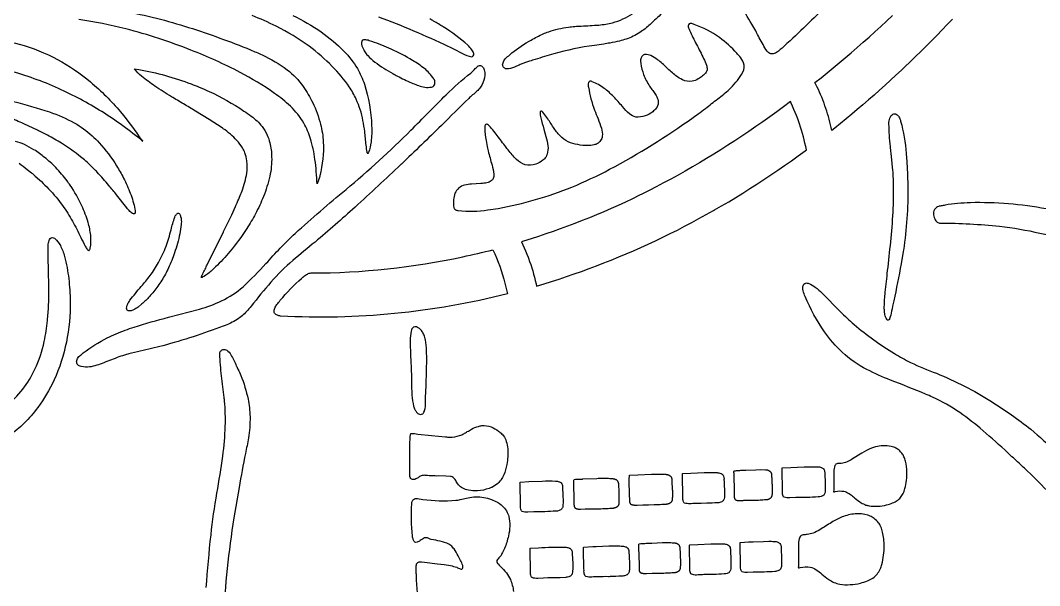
# Model space of a CAD drawing. Header units: millimetres. Extents: x 0 to 1000, y 0 to 780.
# Drawn here: x 430.3 to 666.1, y 267.4 to 398.1 of the extents above; entities that cross this region are included whole.
import ezdxf

# ---------------------------------------------------------------- set-up
doc = ezdxf.new("R2010")
doc.units = ezdxf.units.MM
doc.layers.add('Default', color=70, linetype='Continuous')

msp = doc.modelspace()

# ---------------------------------------------------------------- linework, layer by layer
at = {"layer": 'Default'}
for points in [[(618.17, 402.92, -0.007875), (608.38, 393.38, 0.038481), (606.87, 392.04, -0.047153), (605.23, 390.69, -0.144642), (604.11, 390.35, -0.168349), (603.25, 390.73, -0.042889), (603.02, 390.98, -0.024719), (601.23, 394.06, 0.008928), (600.39, 395.65, 0.020461), (599.51, 397.21, 0.005523), (596.62, 401.98, -0.022706)], [(454.19, 400.25, -0.030671), (469.22, 396.47, -0.020089), (483.53, 391.27, -0.011209), (486.22, 390.12, -0.048326), (492.02, 386.68, -0.071613), (495.72, 382.82, -0.045341), (497.92, 379.05, -0.048114), (499.74, 374.09, -0.047509), (500.38, 369.97, -0.074868), (499.57, 362.17, -0.040177), (499.06, 360.55), (498.94, 360.28, 0.023241), (498.45, 365.95, 0.03935), (497.43, 370.72, 0.05633), (495.86, 374.32, 0.071377), (492.77, 378.22, 0.040391), (489.1, 381.22, 0.034754), (481.11, 386.07, 0.026425), (469.77, 391.22, 0.031671), (454.68, 396.13, 0.022847), (443.86, 398.3, 0.010206)], [(493.33, 399.24, -0.037265), (499.89, 395.42, -0.043904), (505.16, 390.97, -0.061611), (508.25, 386.93, -0.047469), (509.88, 383.36, -0.068975), (511.56, 373.7, -0.040136), (511.42, 369.97, -0.05924), (510.82, 367.54, -0.019094), (510.76, 367.35, -0.252107), (510.64, 367.25, -0.220782), (510.54, 367.47, 0.031013), (510.52, 367.59, -0.022596), (510.12, 370.87, 0.001456), (509.96, 372.38, 0.018114), (509.55, 374.94, 0.058404), (507.98, 379.87, 0.045273), (506.38, 382.72, 0.044465), (502.45, 387.46, 0.036296), (497.07, 392.12, 0.043144), (489.48, 396.74, 0.022051), (483.93, 399.2, 0.0155)], [(513.16, 398.93, -0.021643), (529.22, 392.11, -0.019849), (530.49, 391.5), (532.55, 390.41, 0.064668), (534.68, 389.68, 0.143329), (535.08, 389.89, 0.210112), (535.18, 390.32, 0.114816), (534.73, 391.26, 0.057094), (533.77, 392.37, 0.044746), (528.14, 396.57, 0.007491), (525.89, 397.94, -0.020094), (525.05, 398.42, 0.03303)], [(578.76, 399.74, 0.00114), (575.98, 397.16, -0.043337), (573.6, 395.29, -0.063895), (570.46, 393.76, -0.026927), (568.89, 393.32, -0.013729), (566.66, 392.86, -0.023024), (565.24, 392.62, -0.014014), (563.1, 392.3, 0.039287), (553.7, 390.32, 0.008103), (549.39, 389.06, 0.023016), (548.11, 388.64, 0.013825), (547.16, 388.33), (545.93, 387.86, 0.015571), (545.04, 387.47, -0.053106), (543.25, 386.86, -0.139879), (542.34, 387.01, -0.158957), (541.93, 387.48, -0.05319), (541.84, 387.78, -0.099428), (542.14, 388.71, -0.091213), (543.01, 389.71, 0.026777), (544.01, 390.56, -0.040122), (548.44, 393.55, -0.026029), (551.26, 394.97, -0.03133), (552.51, 395.46, -0.050547), (557.08, 396.53, -0.015725), (558.55, 396.69, -0.024382), (559.28, 396.75, -0.032088), (560.02, 396.79, 0.007423), (564.12, 397.02, 0.038045), (567.29, 397.55, 0.066575), (571.92, 399.58, 0.029394)], [(420.21, 381.17, -0.0364), (437.03, 376.92, -0.044063), (442.78, 374.39, -0.055608), (446.88, 371.43, -0.02096), (448.53, 369.79, -0.045707), (452.57, 364.43, -0.019126), (454.16, 361.64, -0.025512), (455.73, 358.11, -0.038666), (456.81, 354.41, -0.01763), (456.89, 353.87, -0.143225), (456.81, 353.47, -0.219198), (456.66, 353.34, -0.166312), (456.49, 353.35, -0.096294), (455.64, 353.93, -0.056319), (454.91, 354.78), (452.57, 357.72, 0.013165), (450.8, 359.9, 0.015177), (448.06, 363.01, 0.027983), (447.7, 363.39, 0.019172), (445.14, 365.81, 0.036069), (439.8, 369.68, 0.01633), (436.59, 371.53, 0.010743), (434.72, 372.47, 0.028177), (434.27, 372.69), (431.1, 374.18, 0.001327), (427.66, 375.67, 0.025211)], [(429.99, 365.08, -0.01056), (431.9, 363.62), (432.84, 362.87, -0.036746), (433.07, 362.67), (433.76, 362.08), (434.74, 361.2, -0.005464), (436.4, 359.58, -0.034071), (439.74, 355.7, -0.012838), (440.97, 353.97, -0.02869), (443.1, 350.29, -0.005262), (445.03, 346.38), (445.29, 345.87, 0.047762), (445.82, 345.08, 0.13585), (446.03, 344.93, 0.112903), (446.2, 344.91, 0.135452), (446.4, 345.14, 0.078241), (446.47, 345.4, 0.07633), (446.57, 348.41, 0.044402), (445.97, 351.38, 0.032934), (444.52, 355.2, 0.039915), (441.81, 359.99, 0.009458), (441.11, 360.98, 0.031158), (438.48, 364.05, 0.030496), (435.9, 366.41, 0.029137), (433.45, 368.17, 0.0311), (431.24, 369.38, 0.05454), (429.19, 370.08, 0.011579)], [(667.59, 354.49, 0.053649), (650.05, 355.92, 0.034303), (644.2, 355.37, -0.025667), (643.27, 355.2, 0.064957), (642.45, 354.97, 0.153748), (641.59, 354.06, 0.118503), (641.5, 353.42, 0.123341), (641.84, 352.19, 0.060311), (642.08, 351.77, 0.159484), (642.76, 351.26, 0.080375), (643.07, 351.21, -0.02676), (656.81, 350.47, -0.058555), (675.16, 346.25, -0.014474)], [(426.87, 308.7, 0.052636), (430.87, 312.82, 0.054708), (433.67, 317.41, 0.055056), (435.82, 323.84, 0.024969), (436.57, 328.71, 0.015935), (436.82, 332.08, 0.013599), (436.87, 333.64, 0.009276), (436.83, 339.5, -0.000947), (436.71, 344.7, -0.023974), (436.76, 346.38, -0.092587), (437.03, 347.4, -0.145185), (437.39, 347.79, -0.256108), (438, 347.81, -0.055142), (438.31, 347.62, -0.091572), (439.55, 346.06, -0.047137), (440.52, 343.5, -0.036893), (441.49, 338.34, -0.024535), (441.83, 333.09, -0.053296), (440.94, 323.7, -0.056956), (438.09, 314.94, -0.053182), (434.34, 308.57, -0.041493), (431.17, 304.93, -0.044401), (427.82, 302.18, -0.044754)], [(673.33, 283.43, 0.021915), (663.29, 293.84, -0.004613), (661.31, 295.72, -0.00645), (658.71, 298.11, 0.008144), (652.99, 303.21, 0.023191), (647.61, 307.41, 0.045522), (641.31, 310.97, 0.006841), (639.66, 311.69, 0.004082), (631.61, 314.89, -0.024028), (626.12, 317.36, -0.063578), (620.41, 321.34, -0.054898), (616.31, 326.07, -0.050277), (611.86, 334.21, -0.0541), (611.37, 335.57, -0.056879), (611.29, 336.33, -0.159846), (611.55, 337.08, -0.188264), (611.97, 337.36, -0.134085), (612.68, 337.24, -0.082798), (614.19, 336.4, -0.027102), (615.76, 335.01), (619.96, 330.77, 0.017012), (623.16, 327.79, 0.040241), (632.5, 321.06, 0.016144), (636.21, 318.98, 0.020646), (642.19, 316.5), (642.2, 316.5, -0.042294), (654.93, 309.97, -0.028239), (664.02, 303.53, -0.040399), (675.32, 292.65, -0.031674)], [(473.3, 266.93, -0.007877), (474.4, 279.12, -0.016293), (475.76, 288.8, 0.009963), (477.12, 297.34, 0.029117), (477.7, 304.26, 0.029845), (477.54, 310.03, 0.005081), (477.45, 310.9, 0.00279), (476.85, 315.87, -0.022559), (476.44, 320.99, -0.187066), (476.62, 321.57, -0.14033), (477.14, 321.96, -0.239467), (478.04, 321.83, -0.118296), (479, 320.77, -0.036846), (480.25, 318.23, -0.018926), (480.62, 317.42, -0.038478), (481.3, 315.99, -0.048135), (482.96, 310.53, -0.039879), (483.43, 306.45, -0.044084), (483.05, 301.53, -0.009851), (482.38, 297.96, 0.008587), (480.89, 290.1), (479.69, 283.03, 0.029089), (477.27, 259.56, 0.019098)], [(522.28, 264.44, -0.000801), (521.97, 268.45, -0.009719), (521.91, 269.76, -0.016955), (521.88, 270.65), (521.88, 271.54, -0.122402), (521.97, 272.41, -0.155526), (522.26, 272.76, -0.090422), (522.52, 272.86, -0.088729), (523.09, 272.9), (523.79, 272.78), (526.8, 272.46), (528.31, 272.27), (529.81, 272.03, -0.029599), (531.23, 271.62, -0.024542), (531.65, 271.44), (532.25, 271.2, 0.279705), (532.52, 271.27, 0.114128), (532.63, 271.47, 0.171006), (532.64, 272.07, 0.040789), (532.13, 273.22), (531.54, 274.28, 0.043186), (530.61, 275.87, 0.068263), (529.87, 276.66, 0.044379), (529.39, 276.99, 0.064524), (527.44, 277.66, -0.004114), (525.3, 278.09, -0.061746), (524.65, 278.34, 0.188505), (523.82, 278.44, 0.037413), (522.8, 277.79, -0.057615), (522.06, 277.4, -0.284256), (521.56, 277.43), (521.53, 277.45, -0.115348), (521.16, 278.08, -0.032272), (521.1, 278.34, -0.055572), (521.01, 278.86, -0.047228), (520.86, 286.31, -0.119609), (521, 287, -0.094662), (521.22, 287.31, -0.156187), (521.71, 287.51, -0.080989), (522.16, 287.51), (523.39, 287.3, 0.047467), (531.04, 287.12, 0.03557), (532.01, 287.28), (533.85, 287.68, -0.033734), (535.69, 287.94, -0.091061), (539.25, 287.29, -0.034285), (540.64, 286.65, -0.088272), (542.31, 285.27, -0.074422), (543.08, 283.97, -0.024832), (543.28, 283.4, -0.075977), (543.51, 281.12, -0.048093), (543.2, 278.86, -0.046569), (542.28, 275.97, -0.022925), (541.71, 274.79, -0.076764), (541.2, 274.03, 0.054837), (540.49, 273.17, 0.118622), (540.58, 272.67, 0.128464), (540.8, 272.39), (541.06, 272.13, -0.074168), (541.31, 271.85, -0.036994), (542.73, 270.32, -0.053253), (543.64, 268.83, -0.068833), (544.37, 266.05, -0.04832)]]:
    msp.add_lwpolyline(points, format="xyb", dxfattribs=at)
msp.add_lwpolyline([(645.92, 398.41), (644.72, 397.14), (643.51, 395.87), (642.3, 394.62), (641.08, 393.38), (639.85, 392.15), (638.63, 390.93), (637.39, 389.72), (636.15, 388.52), (634.91, 387.33), (634.11, 386.58), (632.85, 385.4), (631.59, 384.24), (630.32, 383.08), (629.05, 381.94), (627.77, 380.81), (626.48, 379.69), (625.19, 378.58), (623.9, 377.48), (622.6, 376.4), (621.3, 375.32), (619.99, 374.26), (618.68, 373.2), (617.98, 372.65), (617.84, 373.3), (617.7, 373.95), (617.54, 374.59), (617.37, 375.23), (617.2, 375.86), (617.01, 376.49), (616.82, 377.12), (616.62, 377.73), (616.42, 378.35), (616.2, 378.95), (616.15, 379.09), (615.91, 379.71), (615.67, 380.32), (615.42, 380.92), (615.16, 381.51), (614.9, 382.1), (614.62, 382.68), (614.34, 383.25), (614.11, 383.7), (615.52, 384.83), (616.92, 385.97), (618.32, 387.11), (619.71, 388.27), (621.1, 389.44), (622.49, 390.62), (623.87, 391.82), (625.24, 393.02), (626.61, 394.23), (627.98, 395.46), (629.34, 396.7), (630.69, 397.94), (632.04, 399.2)], dxfattribs=at)
for points in [[(530.49, 355.14, 0.148486), (530.67, 354.54, 0.142495), (530.92, 354.32, 0.135648), (531.59, 354.12, 0.058884), (538.47, 354.25), (540.81, 354.6, 0.051771), (557.88, 359.56, 0.025857), (566.61, 363.66, 0.032956), (585.9, 375.62, 0.005548), (589.15, 378, -0.010342), (591.96, 380.19, 0.026288), (594.65, 382.51, 0.068317), (597.43, 386.1, 0.228947), (597.59, 388.29, 0.091596), (596.69, 389.76, -0.025384), (596.01, 390.5, 0.051901), (592.03, 394.11, 0.074916), (586.19, 397.14, -0.033472), (585.76, 397.3, 0.033909), (585.46, 397.39, 0.167142), (585.04, 397.3, 0.21405), (584.79, 396.8, 0.07849), (584.87, 396.34, 0.065491), (585.11, 395.81, 0.022454), (586.71, 392.51, -0.006683), (588.36, 389.27, -0.039465), (589.02, 387.74, -0.089018), (589.16, 386.81, -0.129727), (588.95, 386.13, -0.101111), (587.1, 384.54, -0.078284), (585.68, 384.01, -0.147526), (583.44, 384.34, -0.066265), (581.94, 385.29, -0.023508), (579.82, 387.15, 0.022578), (577.7, 389, 0.064738), (576.12, 389.97, 0.122848), (574.85, 390.17, 0.223968), (574.19, 389.92, 0.156619), (573.78, 388.95, 0.05007), (573.83, 388.12, 0.057539), (574.48, 385.57, 0.054591), (575.85, 382.89, 0.019341), (576.57, 381.88), (577.21, 380.95, -0.034819), (577.75, 379.89, -0.180015), (577.71, 378.36, -0.087094), (577, 377.33, -0.051111), (576.57, 376.97, -0.084206), (574.82, 376, -0.106995), (572.68, 375.73, -0.128107), (571.17, 376.47, -0.041267), (569.56, 378.15, 0.023985), (567.51, 380.47, 0.036769), (565.35, 382.37, 0.072158), (562.59, 383.91, -0.049405), (562.36, 384.01, 0.148783), (562.06, 384.03, 0.205771), (561.74, 383.7, 0.145864), (561.74, 382.64, 0.052672), (563.11, 377.36, 0.008416), (563.94, 375.33, -0.019987), (564.71, 373.17, -0.107333), (564.9, 371.3, -0.124714), (564.52, 370.28, -0.106273), (563.77, 369.59, -0.08243), (562.98, 369.31, -0.053998), (561.54, 369.15, -0.101421), (556.99, 370.02, -0.088053), (555.15, 371.38, -0.05437), (553.61, 373.35, 0.002804), (552.1, 375.62, 0.034662), (551.13, 376.88, 0.197469), (550.82, 377.11, 0.092423), (550.69, 377.11, 0.20839), (550.52, 376.76, 0.102423), (550.67, 375.57, 0.008973), (551.4, 372.94), (551.87, 371.25, -0.029337), (552.32, 369.08, -0.111927), (552.14, 367.12, -0.113625), (551.53, 366.05, -0.05944), (551.17, 365.75, -0.089157), (549.51, 364.84, -0.134464), (547.09, 364.7, -0.114341), (545.04, 365.94, -0.036681), (543.12, 368.16, -0.011034), (541.11, 370.81, 0.01726), (539.05, 373.39, 0.124108), (538.38, 373.98, 0.391211), (537.86, 373.93, 0.040769), (537.8, 373.85, 0.121103), (537.73, 373.11, 0.037704), (538.02, 370.28, 0.007223), (538.36, 368.51, -0.015623), (538.5, 367.91, 0.007275), (539.4, 364.65, -0.038256), (539.8, 362.51, -0.128413), (539.65, 361.54, -0.150385), (539.22, 361, -0.111952), (538.2, 360.54, -0.037566), (536.83, 360.37), (534.65, 360.24, 0.033734), (533.07, 360, 0.0981), (531.74, 359.35, 0.117561), (530.83, 358.11, 0.106659)], [(458.65, 370.13, 0.032377), (449.11, 376.99, 0.034736), (439.11, 382.35, 0.040595), (427.73, 386.41, 0.053965), (412.9, 388.73, 0.041737), (401.4, 388.32, -0.044452), (407.95, 391.45, -0.058099), (416.27, 393.51, -0.095921), (430.04, 392.6, -0.058836), (438.91, 389.05, -0.048313), (446.54, 383.85, -0.042765), (453.47, 376.92, -0.030638), (458.37, 370.3)], [(525.4, 382.68, 0.170018), (525.8, 382.82, 0.10603), (526.07, 383.16, 0.036492), (526.15, 383.35, 0.132636), (526.14, 384.13, 0.087742), (525.98, 384.48, 0.026259), (525.92, 384.56, 0.039288), (524.9, 385.89, 0.04423), (523.75, 386.97, 0.024956), (521.03, 388.84, 0.025399), (516.09, 391.41, 0.023287), (511.63, 393.21), (510.99, 393.4, 0.06639), (509.9, 393.62, 0.156421), (509.45, 393.48, 0.029155), (509.37, 393.41, 0.118535), (509.2, 392.98, 0.090539), (509.22, 392.57, 0.053235), (509.73, 391.25, 0.047501), (510.29, 390.38, 0.022094), (510.67, 389.94, 0.040266), (512.3, 388.45), (512.3, 388.44, 0.027918), (516.46, 385.78, 0.021682), (517.53, 385.21, 0.020104), (520.77, 383.66, -0.000879), (522.09, 383.13, 0.040582), (523.47, 382.72, 0.094036), (525.04, 382.62, 0.021891)], [(536.31, 387.61, -0.267846), (537.15, 387.45, -0.134635), (537.62, 386.68, -0.105059), (537.72, 385.45, -0.102817), (537.05, 383.12, -0.050493), (536.76, 382.64, -0.062432), (534.91, 380.85, 0.019628), (534.01, 380.03, 0.002824), (527.71, 373.8), (527.7, 373.79, -0.003299), (518.43, 364.86, -0.005891), (518.33, 364.78, -0.00695), (507.71, 354.9, -0.008137), (498.48, 346.84, 0.004207), (493.32, 342.57, 0.038624), (488.27, 337.57, 0.010774), (483.69, 332.03, -0.015155), (482.62, 330.77, -0.068491), (480.43, 328.95, -0.063164), (477.23, 327.39, -0.025212), (463.25, 322.85), (463.24, 322.85, -0.004549), (458.03, 321.63, 0.008832), (455.38, 320.97, 0.038646), (454.37, 320.68, 0.025801), (452.66, 320.11, -0.003116), (449.2, 318.77, -0.011898), (447.54, 318.2, -0.036456), (445.83, 317.9, -0.101877), (443.94, 318.21, -0.188831), (443.37, 318.82, -0.183219), (443.43, 319.68, -0.131937), (444.03, 320.56, 0.030328), (444.81, 321.18), (444.85, 321.2, -0.046669), (450.4, 324.65, -0.034863), (454.57, 326.45, -0.020387), (456.6, 327.15, -0.016244), (464.6, 329.44), (471.74, 331.32, 0.041151), (476.86, 333.22, 0.066165), (481.8, 336.48, 0.017721), (487.11, 341.84, -0.024788), (493.86, 348.82, -0.011038), (505.63, 359.01, 0.023901), (520.64, 372.69), (520.64, 372.69, -0.000981), (528.8, 380.89, -0.032334), (534.51, 385.9, 0.042453), (535.27, 386.69, -0.060314), (536.22, 387.56, -0.046055)], [(472.12, 338.6, -0.032747), (472.48, 339.42, 0.000443), (473.05, 340.58, 0.019561), (473.48, 341.56), (477.28, 349.22), (477.29, 349.24), (479.18, 353.13), (479.19, 353.16), (480.09, 355.09, 0.028151), (480.24, 355.44, 0.014286), (481.02, 357.23, 0.00259), (481.59, 358.67, 0.050067), (482.68, 362.77, 0.066361), (482.72, 365.58, 0.06102), (482.24, 367.45, 0.049843), (481.66, 368.61, 0.045965), (480.37, 370.33, 0.055676), (477.24, 373.05, 0.005536), (477, 373.21), (473.99, 375.19), (473.97, 375.2), (470.81, 377.12, 0.001602), (468.04, 378.77, -0.000703), (465.25, 380.44, -0.01169), (461.41, 382.9, -0.022566), (458.34, 385.2, -0.043956), (456.67, 386.87, 0.016868), (456.74, 386.86), (457.72, 386.73, -0.047727), (469.81, 383.39, -0.011309), (471.66, 382.65, -0.005377), (473.98, 381.64, -0.040598), (482.03, 377.13, -0.010422), (483.71, 375.97, -0.057874), (486.23, 373.55, -0.0662), (487.41, 371.58, -0.036983), (488, 369.8, -0.057091), (488.43, 366.51, -0.0645), (487.98, 362.04, -0.037736), (486.54, 357.34, -0.025956), (484.69, 353.36, -0.022098), (482.66, 349.94, -0.030401), (478.76, 344.64, -0.025277), (475.46, 341.07, 0.032439), (474.87, 340.54, -0.044816), (472.93, 338.97, -0.07516)], [(630.71, 328.99, -0.093806), (630.28, 330.06, -0.023926), (630.17, 330.94, -0.017965), (630.14, 331.88, -0.013486), (630.35, 335.23, -0.002117), (630.92, 340.22, 0.0022), (631.63, 346.85, 0.012277), (632.17, 353.76, 0.016461), (632.28, 360.59, 0.019003), (632.11, 363.6, 0.003186), (631.78, 366.79, -0.008795), (631.63, 368.15, -0.015445), (631.55, 368.91, -0.026184), (631.23, 374.13, -0.098913), (631.44, 375.51, -0.097697), (631.76, 376.1, -0.111646), (632.14, 376.4, -0.230155), (632.91, 376.4, -0.111748), (633.52, 375.8, -0.094307), (633.93, 374.76, -0.047882), (635.22, 367.31), (635.36, 365.4), (635.5, 362.53), (635.59, 359.65, -0.040881), (634.57, 344.97), (634.52, 344.67), (634.04, 341.78, -0.007464), (632.33, 333.22, 0.011624), (631.84, 330.82, -0.031289), (631.38, 329.09, -0.157345), (631.23, 328.81, -0.379137), (630.85, 328.8, -0.112298)], [(467.26, 353.12, -0.08075), (467.54, 351.52, -0.029091), (467.51, 350.92, -0.02331), (467.18, 348.74, -0.030319), (465.96, 344.32, -0.027467), (464.56, 340.84, -0.012749), (463.84, 339.39, -0.02819), (462.12, 336.66, -0.030787), (460.18, 334.25, -0.027979), (458.42, 332.51), (457.55, 331.81, -0.05386), (456.48, 331.14, -0.102325), (455.69, 330.93, -0.057348), (455.25, 330.95, -0.137367), (455.04, 331.1, -0.111466), (454.89, 331.42, -0.030195), (454.87, 331.53, -0.075315), (455, 332.21, -0.047691), (455.15, 332.54, -0.015392), (455.64, 333.36, -0.017182), (458.26, 336.54, 0.016804), (460.31, 339.08, 0.035061), (462.27, 342.11, 0.034332), (463.99, 345.85, 0.027849), (465.15, 349.67, -0.020764), (466.02, 352.57, -0.069011), (466.31, 353.13, -0.043826), (466.52, 353.38, -0.11574), (466.72, 353.5, -0.114681), (466.91, 353.52, -0.136104), (467.12, 353.37, -0.09187)], [(489.01, 330.54, -0.132145), (489.16, 331.56, -0.06278), (489.64, 332.37, 0.014051), (490.43, 333.37, -0.035042), (495.34, 338.43, 0.020117), (495.81, 338.83, -0.043684), (496.69, 339.44, -0.117492), (497.57, 339.69, 0.052938), (532.64, 343.42, 0.010411), (539.6, 345.06, -0.048603), (542.4, 337.29, -0.013723), (542.95, 334.84, -0.037543), (516.85, 330.28, -0.037986), (490.51, 329.7, 0.077622), (490.11, 329.81, -0.084102), (489.41, 330.08, -0.117946)], [(523.46, 307.16, 0.073162), (523.82, 307.89, 0.046417), (523.92, 308.35, 0.047929), (524.03, 310.17, -0.024915), (524.08, 311.73, -0.001301), (524.19, 314.98, 0.014831), (524.28, 321.17, -0.006082), (524.26, 321.73, 0.039687), (524, 324.2, 0.051937), (523.67, 325.32, 0.053068), (523.21, 326.17, 0.03138), (522.95, 326.51, 0.068725), (522.46, 326.94, 0.080239), (521.91, 327.2, 0.193764), (521.27, 327.15, 0.032476), (521.16, 327.08, 0.09059), (520.88, 326.75, 0.07647), (520.69, 326.25, 0.048071), (520.47, 324.06, 0.00751), (520.47, 323.23, 0.004817), (520.58, 320.32, -0.010316), (520.71, 317.42, -0.01572), (520.77, 315.28), (520.78, 314.48), (520.81, 313.07, 0.038856), (520.83, 312.54, -0.002245), (520.89, 311.42, 0.046702), (521.27, 308.9, 0.056967), (521.57, 308.1, 0.058641), (521.96, 307.52, 0.020083), (522.1, 307.37, 0.08206), (522.42, 307.11, 0.113825), (522.83, 306.98, 0.141956), (523.37, 307.1, 0.023161)], [(520.68, 302.58, -0.036443), (522.21, 302.44), (525.42, 302.08), (527.03, 301.92), (528.64, 301.79, 0.044593), (529.64, 301.74, 0.100243), (531.91, 302.08, 0.034258), (532.86, 302.52, 0.018327), (533.69, 303, 0.00605), (534.69, 303.56, -0.059725), (536.27, 304.22, -0.02845), (537.02, 304.38, -0.104492), (539.2, 304.08, -0.075846), (540.91, 303.13, -0.016258), (541.28, 302.82, -0.075997), (542.06, 302.01, -0.068777), (542.7, 300.74, -0.06841), (543.03, 299.02, -0.061781), (542.81, 295.4, -0.048002), (542.12, 292.99), (542.12, 292.98, -0.050986), (541.51, 291.89, -0.060074), (540.75, 291.02, -0.070441), (539.35, 290.11, -0.03197), (538.72, 289.87, -0.072901), (536.06, 289.31, -0.058131), (533.94, 289.43, -0.088551), (532.63, 289.94, -0.035549), (532.14, 290.27, -0.071809), (531.25, 291.24, 0.064825), (530.71, 292.1, 0.058958), (530.43, 292.38, 0.113153), (529.98, 292.61, 0.05085), (529.78, 292.64), (528.7, 292.73), (527.07, 292.75, -0.023568), (526.26, 292.74), (525.45, 292.75, -0.044385), (524.89, 292.76), (524.47, 292.82, 0.041377), (524.15, 292.86, 0.06947), (523.21, 292.86, 0.074437), (522.49, 292.47, -0.070971), (521.78, 292.05, -0.226285), (520.77, 292.04, -0.033574), (520.6, 292.13, -0.137806), (520.43, 292.62, -0.039321), (520.42, 293.67, 0.026515), (520.42, 294.35, 0.001094), (520.39, 298.16, -0.007793), (520.42, 300.75, 0.001633), (520.48, 301.9, -0.089057), (520.65, 302.55), (520.65, 302.55)], [(618.42, 289.09, 0.066154), (618.8, 289.15, -0.097711), (620.78, 289.2, -0.091757), (621.92, 288.72, 0.017388), (622.1, 288.61, -0.029262), (622.54, 288.29, -0.067626), (622.82, 288.07, -0.012763), (623.27, 287.69, 0.036022), (624.77, 286.57, 0.059885), (625.91, 286.03, 0.037049), (626.61, 285.85, 0.096516), (630.67, 286.06, 0.032223), (632.07, 286.51, 0.073721), (633.15, 287.09, 0.047412), (633.88, 287.74, 0.066484), (634.52, 288.7, 0.05496), (634.93, 289.84, 0.070238), (635.35, 293.7, 0.045043), (635.07, 296.13, 0.051915), (634.7, 297.19, 0.052414), (634.22, 297.99, 0.032535), (633.91, 298.35, 0.05639), (633.18, 298.98, 0.064211), (632.38, 299.39, 0.027384), (631.73, 299.57, 0.120225), (628.09, 299.48, 0.029213), (627.18, 299.17, 0.044071), (624.96, 298.04), (622.81, 296.68, -0.05201), (621.52, 296.01, -0.056501), (620.18, 295.64), (619.35, 295.59, 0.133866), (618.97, 295.44, 0.085852), (618.7, 295.14, 0.081216), (618.47, 293.77, 0.019861), (618.46, 293.06, 0.005491), (618.46, 291.87, -0.007217), (618.45, 289.86, -0.037134), (618.4, 289.14)], [(606.59, 294.63), (608.51, 294.72), (611.62, 294.86, -0.035413), (612.39, 294.88, -0.020426), (614.72, 294.84, -0.112541), (615.6, 294.7, -0.029354), (615.84, 294.58, -0.090795), (616.09, 294.36, -0.080219), (616.29, 293.99, -0.108821), (616.36, 293.26), (616.48, 291.13, -0.026522), (616.47, 289.37, -0.088439), (616.39, 288.79, -0.073834), (616.23, 288.45, -0.078497), (616.04, 288.24, -0.053997), (615.86, 288.13, -0.072002), (615.26, 287.92, -0.048389), (614.86, 287.89, -0.012191), (612.26, 287.77), (610.96, 287.75, 0.017527), (609.66, 287.73), (608.31, 287.66, -0.098186), (606.97, 287.82, -0.086791), (606.77, 288.07, -0.08729), (606.62, 288.52, -0.038927), (606.6, 288.75, -0.003877), (606.58, 289.82), (606.5, 293.72, -0.021858), (606.55, 294.62), (606.58, 294.62)], [(585.42, 293.39), (588.44, 293.52, -0.032586), (591.45, 293.51, -0.112975), (592.31, 293.35, -0.025155), (592.5, 293.26, -0.094933), (592.75, 293.07, -0.083097), (592.96, 292.72, -0.106368), (593.07, 292.04, -0.017865), (593.05, 291.92, 0.000361), (593.17, 289.8, -0.02664), (593.16, 288.03, -0.087044), (593.09, 287.46, -0.072181), (592.93, 287.12, -0.076369), (592.74, 286.91, -0.047773), (592.57, 286.79, -0.060857), (592.12, 286.61, -0.077112), (591.59, 286.55, -0.01317), (589.06, 286.43), (587.8, 286.41, 0.017868), (586.53, 286.39, 0.000949), (585.12, 286.32, -0.084662), (583.92, 286.48, -0.091981), (583.69, 286.79, -0.091084), (583.56, 287.3, -0.018344), (583.56, 287.42), (583.54, 287.95, 0.050062), (583.54, 288.48), (583.46, 292.38), (583.45, 293.2), (583.5, 293.28), (583.53, 293.29), (585.4, 293.38)], [(545.99, 291.35), (547.91, 291.45), (550.99, 291.58, -0.033659), (554.07, 291.57, -0.114984), (554.94, 291.42, -0.027723), (555.15, 291.32, -0.096222), (555.4, 291.13, -0.083972), (555.61, 290.77, -0.121942), (555.71, 289.98, 0.000782), (555.82, 287.86, -0.027725), (555.81, 286.09, -0.089662), (555.75, 285.53, -0.074586), (555.59, 285.19, -0.079504), (555.4, 284.98, -0.043382), (555.3, 284.91, -0.037042), (554.93, 284.74, -0.084799), (554.21, 284.61, -0.011724), (551.63, 284.49), (550.34, 284.47, 0.017817), (549.05, 284.45), (547.71, 284.38, -0.097954), (546.37, 284.55, -0.095005), (546.15, 284.85, -0.093278), (546.01, 285.36, -0.019173), (546.01, 285.48), (545.99, 286.55), (545.9, 290.44), (545.88, 290.91, -0.132982), (545.91, 291.22, -0.092607)], [(610.26, 271.52, 0.061369), (610.71, 271.58, -0.10455), (613.03, 271.65, -0.088516), (614.41, 271.05, -0.024189), (615.73, 270.06, 0.042075), (617.28, 268.82, 0.008803), (617.84, 268.47, 0.061327), (619.17, 267.88, 0.032022), (619.85, 267.72, 0.096369), (624.62, 267.97, 0.032009), (626.25, 268.5, 0.075476), (627.5, 269.15, 0.060073), (628.47, 270.05, 0.064329), (629.2, 271.22, 0.043642), (629.58, 272.3, 0.066375), (630.11, 276.57, 0.050277), (629.76, 279.76, 0.051813), (629.33, 281.01, 0.052296), (628.77, 281.94, 0.064774), (627.8, 282.92, 0.061689), (626.87, 283.48, 0.03691), (626.33, 283.68, 0.0943), (623.4, 283.98, 0.075621), (620.38, 283.26, 0.045175), (617.93, 282, 0.001587), (615.21, 280.29, -0.05191), (613.68, 279.55, -0.047033), (612.32, 279.19, -0.006476), (611.35, 279.13, 0.135305), (610.91, 278.96, 0.088284), (610.6, 278.61, 0.077681), (610.31, 277), (610.31, 276.17, -0.013017), (610.31, 275.34), (610.31, 273.88), (610.3, 272.42, -0.044902), (610.24, 271.57)], [(548.28, 276.04), (550.19, 276.13, -0.011177), (553.26, 276.27, -0.020079), (556.32, 276.26, -0.11505), (557.18, 276.11, -0.025608), (557.37, 276.02, -0.095966), (557.63, 275.83, -0.090139), (557.86, 275.46, -0.112249), (557.96, 274.74, -0.010468), (557.95, 274.67), (558.06, 272.55, -0.026471), (558.05, 270.78, -0.088047), (557.98, 270.21, -0.07327), (557.82, 269.87, -0.077776), (557.63, 269.66, -0.059153), (557.45, 269.55, -0.071052), (556.85, 269.34, -0.04708), (556.46, 269.3), (555.17, 269.21, -0.021407), (553.25, 269.18), (552.29, 269.16), (551.33, 269.14), (549.99, 269.07, -0.104061), (548.69, 269.23), (548.67, 269.23, -0.094146), (548.44, 269.53, -0.092604), (548.31, 270.05, -0.019298), (548.3, 270.17, -0.004553), (548.28, 271.23), (548.2, 275.13, -0.026642), (548.25, 276.03)], [(560.67, 276.32), (562.72, 276.42, 0.062904), (563.14, 276.43), (563.52, 276.45), (566.42, 276.57), (567.86, 276.58, -0.031432), (569.31, 276.54, -0.107681), (570.29, 276.38, 0.00626), (570.41, 276.33, -0.057397), (570.6, 276.22, -0.086904), (570.84, 275.97, -0.086321), (571.03, 275.49, -0.078267), (571.06, 274.95, -0.028732), (571.17, 271.07, -0.081069), (571.1, 270.53, -0.074803), (570.93, 270.17, -0.079787), (570.73, 269.94, -0.060062), (570.58, 269.85, -0.024744), (570.28, 269.72, -0.088682), (569.45, 269.59, -0.019812), (566.7, 269.47, -0.033042), (566.35, 269.46, 0.016598), (563.94, 269.42, 0.031159), (562.51, 269.36, -0.104995), (561.11, 269.51), (561.08, 269.52, -0.092957), (560.87, 269.76, -0.091691), (560.71, 270.21, -0.039818), (560.69, 270.44, -0.051531), (560.68, 270.98, 0.006818), (560.67, 271.52), (560.58, 275.41, 0.034189), (560.56, 275.88), (560.56, 276.13, -0.141671), (560.61, 276.27, -0.126867)], [(585.16, 276.81), (587.02, 276.91), (589.99, 277.05, -0.033837), (592.97, 277.03, -0.116574), (593.79, 276.89, -0.025904), (593.97, 276.8, -0.103791), (594.26, 276.57, -0.082716), (594.46, 276.23, -0.120812), (594.54, 275.45), (594.65, 273.51, -0.030745), (594.65, 271.56, -0.087804), (594.58, 271, -0.072483), (594.44, 270.67, -0.076762), (594.25, 270.45, -0.041918), (594.15, 270.38, -0.038623), (593.82, 270.21, -0.096591), (593.11, 270.08), (593.1, 270.08, -0.012186), (590.61, 269.96), (589.36, 269.94, 0.018666), (588.11, 269.92, -0.001736), (586.73, 269.84, -0.088132), (585.53, 270.01, -0.09182), (585.31, 270.31, -0.090983), (585.18, 270.82, -0.019948), (585.18, 270.95), (585.16, 272.01), (585.08, 275.91, 0.039212), (585.06, 276.37, -0.114245), (585.09, 276.71, -0.04252), (585.14, 276.81), (585.16, 276.81)], [(596.87, 277.38), (598.73, 277.48, 0.035571), (599.47, 277.52, 0.08553), (599.8, 277.53), (602.24, 277.63), (603.46, 277.65, -0.013988), (604.68, 277.6, -0.108113), (605.55, 277.43, -0.03388), (605.77, 277.32, -0.088766), (606, 277.1, -0.078853), (606.19, 276.73, -0.109327), (606.25, 276.02, -0.002604), (606.35, 274.07, -0.028812), (606.36, 272.13, -0.087202), (606.29, 271.57, -0.072074), (606.14, 271.23, -0.076234), (605.95, 271.02, -0.041563), (605.85, 270.94, -0.067017), (605.24, 270.71, -0.048818), (604.81, 270.65, -0.01535), (602.32, 270.53, -0.033114), (602, 270.53), (600.91, 270.51, 0.031883), (599.82, 270.49), (598.53, 270.42, -0.087375), (597.24, 270.58, -0.091886), (597.02, 270.88, -0.091054), (596.89, 271.39, -0.020114), (596.89, 271.52), (596.88, 272.05, 0.051403), (596.87, 272.58), (596.79, 276.48, 0.03386), (596.77, 276.98, -0.10929), (596.82, 277.34, -0.01506), (596.84, 277.38)]]:
    msp.add_lwpolyline(points, format="xyb", close=True, dxfattribs=at)
for points in [[(547.85, 343.07), (548.11, 342.36), (548.36, 341.64), (548.59, 340.91), (548.81, 340.18), (549.02, 339.44), (549.22, 338.69), (549.41, 337.93), (549.58, 337.17), (549.69, 336.67), (551.43, 337.19), (553.17, 337.72), (554.91, 338.28), (556.65, 338.85), (558.38, 339.45), (560.11, 340.06), (561.84, 340.68), (563.56, 341.33), (565.28, 341.99), (566.99, 342.68), (568.71, 343.38), (570.42, 344.1), (572.12, 344.83), (573.82, 345.59), (575.52, 346.36), (577.21, 347.15), (578.9, 347.95), (580.59, 348.78), (582.27, 349.62), (583.94, 350.48), (585.61, 351.36), (587.28, 352.26), (588.94, 353.17), (590.6, 354.1), (590.88, 354.26), (592.52, 355.21), (594.16, 356.17), (595.79, 357.16), (597.42, 358.16), (599.04, 359.18), (600.66, 360.21), (602.27, 361.27), (603.88, 362.34), (605.48, 363.42), (607.07, 364.53), (608.66, 365.65), (610.24, 366.78), (611.82, 367.94), (612.12, 368.16), (611.97, 368.93), (611.8, 369.69), (611.63, 370.45), (611.44, 371.2), (611.24, 371.95), (611.02, 372.68), (610.79, 373.41), (610.56, 374.14), (610.31, 374.85), (610.13, 375.33), (609.85, 376.07), (609.55, 376.8), (609.24, 377.52), (608.93, 378.23), (608.6, 378.93), (608.42, 379.3), (606.83, 378.11), (605.25, 376.94), (603.65, 375.79), (602.05, 374.65), (600.45, 373.53), (598.84, 372.42), (597.22, 371.33), (595.6, 370.26), (593.97, 369.21), (592.34, 368.17), (590.7, 367.15), (589.05, 366.15), (587.4, 365.16), (585.75, 364.19), (584.09, 363.24), (582.43, 362.31), (580.76, 361.39), (579.08, 360.49), (577.4, 359.61), (575.72, 358.75), (574.03, 357.9), (573.55, 357.66), (571.9, 356.86), (570.25, 356.08), (568.59, 355.32), (566.93, 354.58), (565.26, 353.85), (563.6, 353.15), (561.92, 352.46), (560.25, 351.78), (558.57, 351.13), (556.88, 350.49), (555.2, 349.88), (553.51, 349.28), (551.82, 348.7), (550.12, 348.13), (548.42, 347.59), (546.72, 347.06), (546.2, 346.91), (546.54, 346.21), (546.86, 345.5), (547.17, 344.79), (547.47, 344.06), (547.75, 343.33)], [(571.25, 292.91), (573.17, 293), (576.26, 293.14), (576.39, 293.15), (576.51, 293.16), (576.64, 293.16), (576.76, 293.17), (576.89, 293.17), (577.01, 293.16), (577.04, 293.16), (577.32, 293.17), (577.6, 293.17), (577.88, 293.17), (578.17, 293.17), (578.45, 293.16), (578.73, 293.15), (579.01, 293.14), (579.29, 293.13), (579.36, 293.12), (579.43, 293.13), (579.51, 293.13), (579.58, 293.13), (579.66, 293.12), (579.73, 293.11), (579.81, 293.1), (579.88, 293.09), (579.95, 293.07), (580.03, 293.05), (580.1, 293.03), (580.17, 293.01), (580.24, 292.98), (580.32, 292.95), (580.39, 292.91), (580.45, 292.88), (580.48, 292.86), (580.52, 292.84), (580.56, 292.81), (580.59, 292.78), (580.63, 292.75), (580.66, 292.72), (580.7, 292.68), (580.73, 292.64), (580.76, 292.6), (580.79, 292.56), (580.81, 292.51), (580.84, 292.47), (580.86, 292.42), (580.89, 292.37), (580.91, 292.32), (580.93, 292.27), (580.94, 292.21), (580.96, 292.16), (580.97, 292.1), (580.98, 292.05), (580.99, 291.99), (581, 291.93), (581.01, 291.87), (581.01, 291.81), (581.01, 291.75), (581.01, 291.7), (581.01, 291.64), (581, 291.58), (581, 291.54), (581.11, 289.6), (581.12, 289.42), (581.13, 289.25), (581.13, 289.07), (581.13, 288.89), (581.14, 288.71), (581.14, 288.54), (581.13, 288.36), (581.13, 288.18), (581.12, 288.01), (581.12, 287.83), (581.11, 287.65), (581.11, 287.65), (581.11, 287.59), (581.11, 287.53), (581.11, 287.48), (581.1, 287.42), (581.1, 287.36), (581.09, 287.31), (581.08, 287.25), (581.07, 287.19), (581.05, 287.14), (581.04, 287.09), (581.02, 287.03), (581, 286.98), (580.98, 286.93), (580.96, 286.88), (580.93, 286.84), (580.91, 286.79), (580.88, 286.75), (580.85, 286.71), (580.82, 286.67), (580.79, 286.63), (580.76, 286.6), (580.72, 286.56), (580.69, 286.53), (580.65, 286.51), (580.62, 286.48), (580.58, 286.46), (580.54, 286.44), (580.52, 286.43), (580.45, 286.39), (580.37, 286.36), (580.29, 286.33), (580.22, 286.3), (580.14, 286.27), (580.06, 286.25), (579.98, 286.23), (579.9, 286.21), (579.82, 286.2), (579.75, 286.19), (579.67, 286.18), (579.59, 286.17), (579.51, 286.17), (579.5, 286.17), (579.11, 286.14), (578.72, 286.12), (578.33, 286.1), (577.95, 286.08), (577.56, 286.07), (577.17, 286.05), (576.9, 286.05), (575.61, 286.03), (575.38, 286.03), (575.15, 286.03), (574.92, 286.03), (574.7, 286.02), (574.47, 286.02), (574.31, 286.01), (572.97, 285.94), (572.87, 285.94), (572.77, 285.93), (572.67, 285.93), (572.58, 285.93), (572.48, 285.94), (572.38, 285.95), (572.29, 285.96), (572.19, 285.97), (572.09, 285.99), (572, 286), (571.9, 286.03), (571.81, 286.05), (571.71, 286.08), (571.62, 286.1), (571.59, 286.13), (571.56, 286.17), (571.53, 286.2), (571.5, 286.24), (571.47, 286.28), (571.45, 286.32), (571.42, 286.36), (571.4, 286.41), (571.37, 286.45), (571.35, 286.5), (571.34, 286.55), (571.32, 286.6), (571.31, 286.65), (571.29, 286.7), (571.28, 286.75), (571.27, 286.81), (571.27, 286.86), (571.26, 286.92), (571.26, 286.97), (571.26, 287.03), (571.26, 287.04), (571.25, 287.57), (571.24, 288.1), (571.15, 292), (571.15, 292.13), (571.16, 292.26), (571.16, 292.39), (571.17, 292.52), (571.17, 292.65), (571.18, 292.78), (571.19, 292.9), (571.23, 292.91)], [(595.46, 293.95), (595.71, 293.97), (595.97, 293.99), (596.22, 294.01), (596.48, 294.02), (596.73, 294.04), (596.98, 294.05), (597.16, 294.05), (597.27, 294.05), (597.38, 294.05), (597.49, 294.06), (597.6, 294.06), (597.71, 294.07), (597.82, 294.08), (597.85, 294.09), (597.89, 294.08), (597.94, 294.08), (597.99, 294.08), (598.03, 294.08), (598.08, 294.09), (598.13, 294.1), (598.15, 294.1), (600.39, 294.2), (601.51, 294.21), (602.63, 294.17), (602.69, 294.17), (602.75, 294.18), (602.81, 294.17), (602.87, 294.17), (602.93, 294.16), (602.99, 294.15), (603.05, 294.14), (603.11, 294.13), (603.17, 294.11), (603.23, 294.09), (603.28, 294.07), (603.34, 294.04), (603.4, 294.02), (603.46, 293.99), (603.51, 293.96), (603.57, 293.92), (603.62, 293.89), (603.63, 293.88), (603.66, 293.86), (603.69, 293.83), (603.73, 293.8), (603.76, 293.76), (603.79, 293.73), (603.82, 293.69), (603.85, 293.66), (603.87, 293.62), (603.9, 293.57), (603.92, 293.53), (603.94, 293.49), (603.96, 293.44), (603.98, 293.39), (604, 293.34), (604.02, 293.29), (604.03, 293.24), (604.05, 293.19), (604.06, 293.14), (604.07, 293.09), (604.08, 293.03), (604.08, 292.98), (604.09, 292.92), (604.09, 292.87), (604.09, 292.81), (604.09, 292.76), (604.09, 292.7), (604.08, 292.65), (604.08, 292.59), (604.08, 292.58), (604.1, 292.32), (604.11, 292.06), (604.13, 291.8), (604.14, 291.53), (604.15, 291.27), (604.16, 291.01), (604.17, 290.74), (604.18, 290.48), (604.18, 290.21), (604.18, 289.95), (604.18, 289.69), (604.18, 289.42), (604.18, 289.16), (604.18, 288.89), (604.17, 288.7), (604.17, 288.64), (604.17, 288.59), (604.17, 288.53), (604.17, 288.48), (604.17, 288.43), (604.16, 288.37), (604.15, 288.32), (604.15, 288.27), (604.13, 288.21), (604.12, 288.16), (604.11, 288.11), (604.09, 288.06), (604.07, 288.01), (604.05, 287.97), (604.03, 287.92), (604.01, 287.88), (603.99, 287.83), (603.96, 287.79), (603.94, 287.75), (603.91, 287.71), (603.88, 287.68), (603.85, 287.64), (603.82, 287.61), (603.79, 287.58), (603.76, 287.55), (603.72, 287.52), (603.69, 287.51), (603.64, 287.47), (603.59, 287.44), (603.53, 287.4), (603.47, 287.38), (603.42, 287.35), (603.36, 287.32), (603.3, 287.3), (603.24, 287.28), (603.19, 287.27), (603.13, 287.25), (603.07, 287.24), (603.01, 287.23), (602.95, 287.22), (602.89, 287.22), (602.83, 287.22), (602.77, 287.22), (602.75, 287.22), (602.41, 287.19), (602.08, 287.17), (601.75, 287.15), (601.41, 287.13), (601.08, 287.11), (600.74, 287.1), (600.46, 287.09), (599.32, 287.07), (599.13, 287.07), (598.95, 287.07), (598.76, 287.07), (598.58, 287.07), (598.39, 287.06), (598.2, 287.05), (598.17, 287.05), (598.02, 287.05), (597.88, 287.05), (597.73, 287.05), (597.58, 287.04), (597.43, 287.03), (597.28, 287.02), (597.13, 287.01), (596.99, 286.99), (596.98, 286.99), (596.91, 286.98), (596.83, 286.98), (596.75, 286.97), (596.68, 286.97), (596.6, 286.98), (596.52, 286.98), (596.45, 286.99), (596.37, 287), (596.29, 287.01), (596.22, 287.02), (596.14, 287.04), (596.07, 287.06), (595.99, 287.08), (595.92, 287.11), (595.84, 287.13), (595.8, 287.15), (595.77, 287.18), (595.74, 287.22), (595.71, 287.25), (595.69, 287.29), (595.66, 287.33), (595.64, 287.38), (595.62, 287.42), (595.6, 287.46), (595.58, 287.51), (595.56, 287.56), (595.54, 287.61), (595.53, 287.66), (595.52, 287.71), (595.51, 287.76), (595.5, 287.81), (595.49, 287.86), (595.48, 287.92), (595.48, 287.97), (595.48, 288.02), (595.48, 288.08), (595.48, 288.1), (595.47, 288.39), (595.47, 288.67), (595.47, 288.96), (595.46, 289.15), (595.39, 293.05), (595.39, 293.13), (595.39, 293.21), (595.38, 293.29), (595.38, 293.37), (595.37, 293.45), (595.37, 293.51), (595.36, 293.54), (595.36, 293.57), (595.36, 293.61), (595.36, 293.64), (595.36, 293.68), (595.36, 293.71), (595.37, 293.74), (595.38, 293.78), (595.39, 293.81), (595.4, 293.84), (595.41, 293.87), (595.42, 293.9), (595.44, 293.92), (595.45, 293.95)], [(558.43, 291.96), (558.75, 291.97), (559.06, 291.99), (559.38, 292), (559.44, 292), (559.57, 292), (559.7, 292.01), (559.83, 292.01), (559.94, 292.02), (560.02, 292.02), (560.1, 292.02), (560.18, 292.02), (560.26, 292.03), (560.34, 292.04), (560.42, 292.05), (560.44, 292.05), (563.68, 292.19), (563.98, 292.2), (564.28, 292.21), (564.58, 292.22), (564.88, 292.22), (565.18, 292.23), (565.48, 292.22), (565.78, 292.22), (566.08, 292.21), (566.38, 292.2), (566.68, 292.19), (566.92, 292.17), (567.02, 292.17), (567.11, 292.17), (567.2, 292.16), (567.29, 292.15), (567.38, 292.14), (567.46, 292.12), (567.55, 292.1), (567.64, 292.08), (567.73, 292.05), (567.82, 292.03), (567.91, 292), (567.99, 291.96), (568.04, 291.94), (568.08, 291.92), (568.12, 291.9), (568.16, 291.88), (568.2, 291.85), (568.23, 291.82), (568.27, 291.79), (568.31, 291.75), (568.34, 291.72), (568.37, 291.68), (568.4, 291.64), (568.43, 291.59), (568.46, 291.55), (568.48, 291.5), (568.51, 291.45), (568.53, 291.4), (568.55, 291.35), (568.57, 291.29), (568.59, 291.24), (568.6, 291.18), (568.62, 291.13), (568.63, 291.07), (568.64, 291.01), (568.64, 290.95), (568.65, 290.89), (568.65, 290.83), (568.65, 290.77), (568.65, 290.71), (568.65, 290.65), (568.64, 290.59), (568.64, 290.59), (568.67, 290.32), (568.69, 290.05), (568.7, 289.78), (568.72, 289.51), (568.73, 289.24), (568.74, 288.97), (568.75, 288.7), (568.76, 288.42), (568.76, 288.15), (568.77, 287.88), (568.77, 287.61), (568.77, 287.34), (568.76, 287.07), (568.76, 286.8), (568.76, 286.7), (568.76, 286.64), (568.76, 286.58), (568.75, 286.52), (568.75, 286.46), (568.74, 286.4), (568.73, 286.35), (568.72, 286.29), (568.71, 286.23), (568.7, 286.18), (568.68, 286.12), (568.66, 286.07), (568.64, 286.02), (568.62, 285.97), (568.59, 285.92), (568.57, 285.87), (568.54, 285.83), (568.51, 285.78), (568.48, 285.74), (568.45, 285.7), (568.42, 285.67), (568.38, 285.63), (568.35, 285.6), (568.31, 285.57), (568.27, 285.54), (568.24, 285.52), (568.2, 285.5), (568.16, 285.48), (568.13, 285.47), (568.04, 285.43), (567.94, 285.4), (567.85, 285.37), (567.76, 285.34), (567.67, 285.31), (567.58, 285.29), (567.48, 285.27), (567.39, 285.25), (567.3, 285.24), (567.2, 285.23), (567.11, 285.22), (567.07, 285.22), (566.66, 285.19), (566.24, 285.17), (565.83, 285.15), (565.42, 285.13), (565, 285.11), (564.59, 285.1), (564.35, 285.09), (563, 285.07), (562.75, 285.08), (562.51, 285.08), (562.26, 285.08), (562.02, 285.07), (561.78, 285.06), (561.64, 285.06), (561.51, 285.06), (561.38, 285.06), (561.26, 285.06), (561.13, 285.05), (561, 285.04), (560.93, 285.04), (559.88, 284.98), (559.78, 284.98), (559.69, 284.99), (559.59, 284.99), (559.5, 285), (559.4, 285.01), (559.31, 285.03), (559.21, 285.05), (559.12, 285.07), (559.02, 285.09), (558.93, 285.12), (558.84, 285.15), (558.83, 285.15), (558.79, 285.18), (558.76, 285.21), (558.73, 285.24), (558.7, 285.28), (558.67, 285.32), (558.64, 285.35), (558.62, 285.4), (558.59, 285.44), (558.57, 285.48), (558.55, 285.53), (558.53, 285.58), (558.51, 285.63), (558.49, 285.68), (558.48, 285.73), (558.47, 285.78), (558.46, 285.84), (558.45, 285.89), (558.45, 285.95), (558.44, 286), (558.44, 286.06), (558.44, 286.08), (558.43, 286.15), (558.43, 286.22), (558.42, 286.3), (558.42, 286.37), (558.42, 286.44), (558.42, 286.52), (558.43, 286.59), (558.43, 286.62), (558.42, 287.15), (558.33, 291.05), (558.33, 291.17), (558.33, 291.3), (558.34, 291.43), (558.34, 291.56), (558.35, 291.69), (558.36, 291.81), (558.37, 291.94), (558.38, 291.95), (558.39, 291.95), (558.41, 291.95), (558.42, 291.95)], [(573.47, 277.08), (573.79, 277.11), (574.11, 277.13), (574.43, 277.14), (574.74, 277.16), (575.06, 277.17), (575.33, 277.18), (575.45, 277.18), (575.57, 277.18), (575.69, 277.18), (575.81, 277.19), (575.93, 277.2), (576.05, 277.21), (576.08, 277.21), (576.13, 277.21), (576.18, 277.21), (576.23, 277.21), (576.28, 277.21), (576.33, 277.22), (576.38, 277.23), (576.4, 277.23), (578.84, 277.33), (580.06, 277.34), (580.3, 277.34), (580.55, 277.34), (580.79, 277.33), (581.04, 277.32), (581.28, 277.3), (581.35, 277.3), (581.42, 277.3), (581.5, 277.3), (581.57, 277.29), (581.64, 277.28), (581.71, 277.27), (581.78, 277.25), (581.85, 277.24), (581.92, 277.22), (581.99, 277.19), (582.06, 277.17), (582.13, 277.14), (582.2, 277.11), (582.27, 277.08), (582.34, 277.04), (582.37, 277.02), (582.41, 276.99), (582.44, 276.97), (582.48, 276.94), (582.51, 276.91), (582.54, 276.87), (582.58, 276.84), (582.61, 276.8), (582.63, 276.76), (582.66, 276.72), (582.69, 276.67), (582.71, 276.63), (582.73, 276.58), (582.76, 276.53), (582.78, 276.48), (582.79, 276.43), (582.81, 276.38), (582.82, 276.33), (582.84, 276.27), (582.85, 276.22), (582.86, 276.16), (582.86, 276.1), (582.87, 276.05), (582.87, 275.99), (582.87, 275.93), (582.87, 275.88), (582.87, 275.82), (582.86, 275.76), (582.86, 275.72), (582.89, 275.17), (582.92, 274.62), (582.95, 274.07), (582.96, 273.77), (582.97, 273.59), (582.98, 273.41), (582.98, 273.23), (582.99, 273.05), (582.99, 272.87), (582.99, 272.69), (582.99, 272.51), (582.98, 272.33), (582.98, 272.15), (582.97, 271.97), (582.96, 271.83), (582.96, 271.77), (582.96, 271.71), (582.96, 271.65), (582.96, 271.6), (582.95, 271.54), (582.94, 271.48), (582.93, 271.43), (582.92, 271.37), (582.91, 271.32), (582.89, 271.26), (582.87, 271.21), (582.85, 271.16), (582.83, 271.11), (582.81, 271.06), (582.79, 271.01), (582.76, 270.97), (582.74, 270.93), (582.71, 270.88), (582.68, 270.84), (582.65, 270.81), (582.62, 270.77), (582.58, 270.74), (582.55, 270.71), (582.51, 270.68), (582.48, 270.65), (582.44, 270.63), (582.41, 270.61), (582.35, 270.57), (582.28, 270.54), (582.21, 270.51), (582.14, 270.48), (582.07, 270.46), (582, 270.43), (581.93, 270.41), (581.86, 270.39), (581.79, 270.38), (581.72, 270.37), (581.65, 270.36), (581.58, 270.35), (581.51, 270.35), (581.44, 270.35), (581.41, 270.35), (581.03, 270.32), (580.66, 270.3), (580.28, 270.28), (579.9, 270.26), (579.52, 270.24), (579.14, 270.23), (578.92, 270.22), (577.68, 270.2), (577.46, 270.21), (577.25, 270.21), (577.03, 270.21), (576.82, 270.2), (576.61, 270.19), (576.43, 270.18), (575.14, 270.11), (575.04, 270.11), (574.94, 270.11), (574.84, 270.11), (574.74, 270.11), (574.64, 270.12), (574.54, 270.13), (574.44, 270.14), (574.34, 270.16), (574.25, 270.18), (574.15, 270.2), (574.05, 270.22), (573.95, 270.25), (573.86, 270.28), (573.85, 270.28), (573.82, 270.31), (573.78, 270.34), (573.75, 270.38), (573.73, 270.42), (573.7, 270.45), (573.67, 270.5), (573.65, 270.54), (573.63, 270.58), (573.61, 270.63), (573.59, 270.68), (573.57, 270.72), (573.55, 270.77), (573.54, 270.83), (573.53, 270.88), (573.52, 270.93), (573.51, 270.98), (573.5, 271.04), (573.5, 271.09), (573.49, 271.15), (573.49, 271.2), (573.49, 271.22), (573.48, 271.75), (573.49, 271.82), (573.49, 271.89), (573.49, 271.96), (573.49, 272.03), (573.49, 272.11), (573.49, 272.18), (573.48, 272.25), (573.48, 272.28), (573.39, 276.18), (573.38, 276.63), (573.38, 276.67), (573.37, 276.72), (573.37, 276.76), (573.38, 276.8), (573.38, 276.85), (573.39, 276.89), (573.39, 276.93), (573.4, 276.97), (573.42, 277.01), (573.43, 277.05), (573.44, 277.08)]]:
    msp.add_lwpolyline(points, close=True, dxfattribs=at)

doc.saveas('drawing.dxf')
